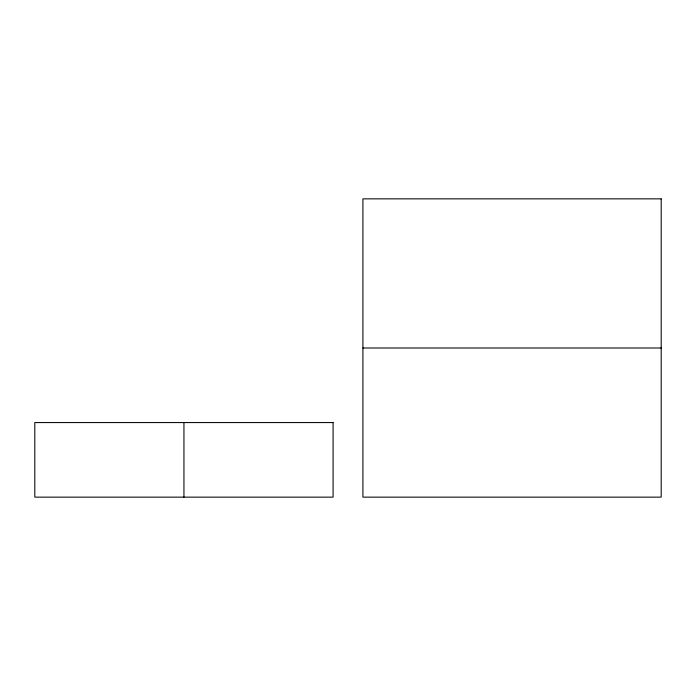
<?xml version="1.0" encoding="UTF-8"?>
<svg xmlns="http://www.w3.org/2000/svg" width="696" height="696" viewBox="0 0 696 696"><rect width="100%" height="100%" fill="white"/><g stroke="black" fill="none" stroke-linecap="round" stroke-linejoin="round"><path stroke-width="1.04" d="M362.912 348L661.2 348M183.944 422.568L183.944 497.144M661.2 198.856L362.912 198.856L362.912 497.144L661.2 497.144L661.2 198.856M333.088 422.568L34.8 422.568L34.8 497.144L333.088 497.144L333.088 422.568"/></g></svg>
